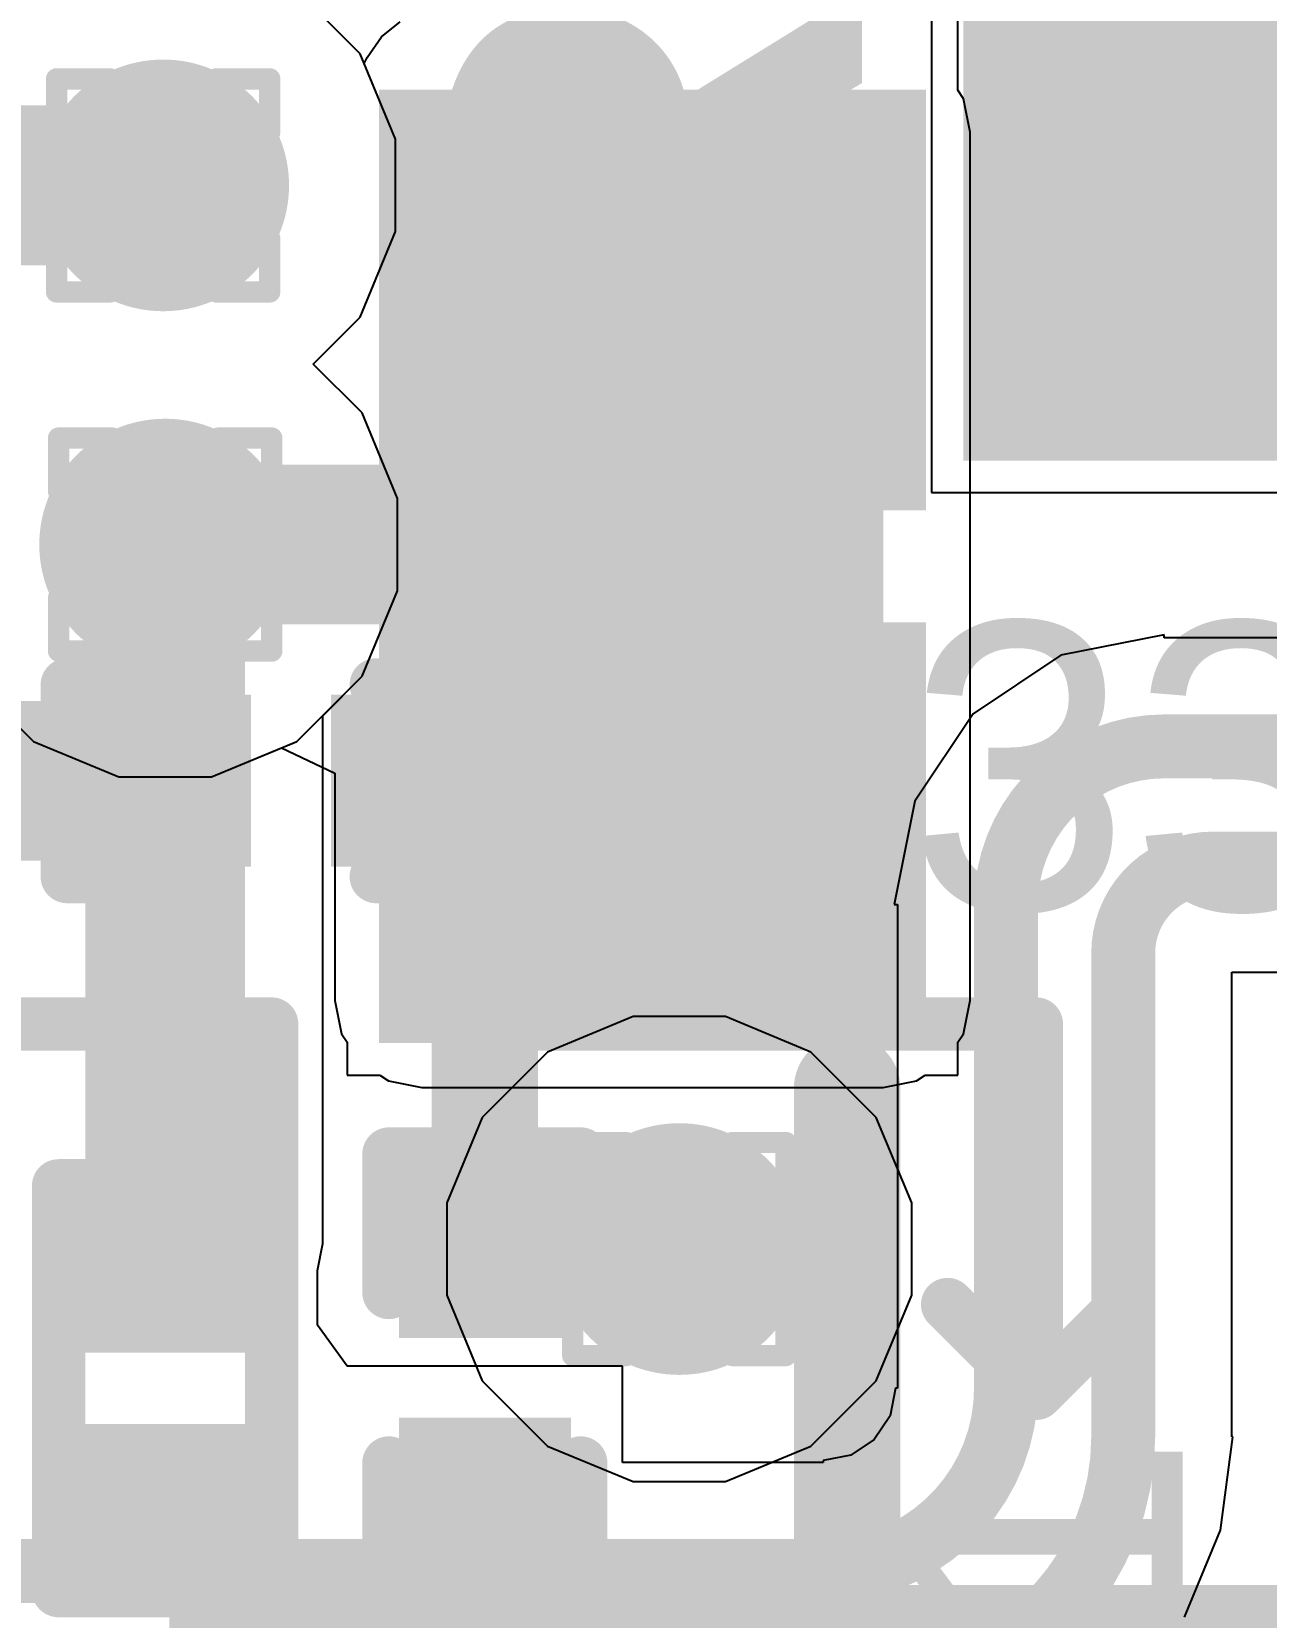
# Model space of a CAD drawing. Header units: inches. Extents: x -6 to 328, y -6 to 90.
# Drawn here: x 27.839 to 30.782, y 4.138 to 7.918 of the extents above; entities that cross this region are included whole.
import ezdxf

# ---------------------------------------------------------------- set-up
doc = ezdxf.new("R2010")
doc.units = ezdxf.units.IN
for name, color, linetype in [('Bottom Layer', 5, 'Continuous'), ('Bottom Overlay', 54, 'Continuous'), ('Bottom Paste', 16, 'Continuous'), ('Bottom Solder', 6, 'Continuous'), ('Designators', 56, 'Continuous'), ('Drill Drawing', 1, 'Continuous'), ('GND', 76, 'Continuous'), ('PWR', 16, 'Continuous'), ('Top Layer', 1, 'Continuous'), ('Top Overlay', 2, 'Continuous'), ('Top Paste', 8, 'Continuous'), ('Top Solder', 216, 'Continuous'), ('Via Holes', 16, 'Continuous')]:
    doc.layers.add(name, color=color, linetype=linetype)
doc.styles.add('Arial', font='', dxfattribs={"height": 0.2})
doc.styles.add('Arial_Bold', font='', dxfattribs={"height": 0.2})
doc.styles.get('Arial').set_extended_font_data('Arial')
doc.styles.get('Arial_Bold').set_extended_font_data('Arial', bold=True)

# ---------------------------------------------------------------- blocks, each defined once
blk = doc.blocks.new('CAP_0201_2')
at = {"layer": 'Top Layer'}
for points in [[(-0.45, 0.15), (-0.15, 0.15), (-0.15, -0.15), (-0.45, -0.15)], [(0.15, 0.15), (0.45, 0.15), (0.45, -0.15), (0.15, -0.15)]]:
    blk.add_hatch(color=1, dxfattribs=at).paths.add_polyline_path(points)
at = {"layer": 'Top Paste'}
for points in [[(-0.45, 0.15), (-0.15, 0.15), (-0.15, -0.15), (-0.45, -0.15)], [(0.15, 0.15), (0.45, 0.15), (0.45, -0.15), (0.15, -0.15)]]:
    blk.add_hatch(color=8, dxfattribs=at).paths.add_polyline_path(points)
at = {"layer": 'Top Solder'}
for points in [[(-0.505, 0.205), (-0.095, 0.205), (-0.095, -0.205), (-0.505, -0.205)], [(0.095, 0.205), (0.505, 0.205), (0.505, -0.205), (0.095, -0.205)]]:
    blk.add_hatch(color=216, dxfattribs=at).paths.add_polyline_path(points)
at = {"layer": 'Top Overlay'}
for points in [[(-0.5334, 0.2286, 0.127, 0.127, 0), (-0.2032, 0.2286, 0.127, 0.127, 0)], [(-0.5334, -0.2286, 0.127, 0.127, 0), (-0.5334, 0.2286, 0.127, 0.127, 0)], [(0.2032, 0.2286, 0.127, 0.127, 0), (0.5334, 0.2286, 0.127, 0.127, 0)], [(0.5334, -0.2286, 0.127, 0.127, 0), (0.5334, 0.2286, 0.127, 0.127, 0)], [(-0.5334, -0.2286, 0.127, 0.127, 0), (-0.2032, -0.2286, 0.127, 0.127, 0)], [(0.2032, -0.2286, 0.127, 0.127, 0), (0.5334, -0.2286, 0.127, 0.127, 0)]]:
    blk.add_lwpolyline(points, format="xyseb", dxfattribs=at)
for points in [[(-0.5651, 0.2286, 0.0635, 0.0635, 1), (-0.5016, 0.2286, 0.0635, 0.0635, 1)], [(-0.5651, 0.2286, 0.0635, 0.0635, 1), (-0.5016, 0.2286, 0.0635, 0.0635, 1)], [(-0.2349, 0.2286, 0.0635, 0.0635, 1), (-0.1714, 0.2286, 0.0635, 0.0635, 1)], [(0.1714, 0.2286, 0.0635, 0.0635, 1), (0.2349, 0.2286, 0.0635, 0.0635, 1)], [(0.5016, 0.2286, 0.0635, 0.0635, 1), (0.5651, 0.2286, 0.0635, 0.0635, 1)], [(0.5016, 0.2286, 0.0635, 0.0635, 1), (0.5651, 0.2286, 0.0635, 0.0635, 1)], [(-0.5651, -0.2286, 0.0635, 0.0635, 1), (-0.5016, -0.2286, 0.0635, 0.0635, 1)], [(-0.5651, -0.2286, 0.0635, 0.0635, 1), (-0.5016, -0.2286, 0.0635, 0.0635, 1)], [(-0.2349, -0.2286, 0.0635, 0.0635, 1), (-0.1714, -0.2286, 0.0635, 0.0635, 1)], [(0.1714, -0.2286, 0.0635, 0.0635, 1), (0.2349, -0.2286, 0.0635, 0.0635, 1)], [(0.5016, -0.2286, 0.0635, 0.0635, 1), (0.5651, -0.2286, 0.0635, 0.0635, 1)], [(0.5016, -0.2286, 0.0635, 0.0635, 1), (0.5651, -0.2286, 0.0635, 0.0635, 1)]]:
    blk.add_lwpolyline(points, format="xyseb", close=True, dxfattribs=at)
blk = doc.blocks.new('R___0201_19')
at = {"layer": 'Top Layer'}
for points in [[(-0.41, 0.185), (-0.14, 0.185), (-0.14, -0.185), (-0.41, -0.185)], [(0.14, 0.185), (0.41, 0.185), (0.41, -0.185), (0.14, -0.185)]]:
    blk.add_hatch(color=1, dxfattribs=at).paths.add_polyline_path(points)
at = {"layer": 'Top Paste'}
for points in [[(-0.41, 0.185), (-0.14, 0.185), (-0.14, -0.185), (-0.41, -0.185)], [(0.14, 0.185), (0.41, 0.185), (0.41, -0.185), (0.14, -0.185)]]:
    blk.add_hatch(color=8, dxfattribs=at).paths.add_polyline_path(points)
at = {"layer": 'Top Solder'}
for points in [[(-0.465, 0.24), (-0.085, 0.24), (-0.085, -0.24), (-0.465, -0.24)], [(0.085, 0.24), (0.465, 0.24), (0.465, -0.24), (0.085, -0.24)]]:
    blk.add_hatch(color=216, dxfattribs=at).paths.add_polyline_path(points)
at = {"layer": 'Top Overlay'}
for points in [[(-0.4826, -0.254, 0.127, 0.127, 0), (-0.4826, 0.254, 0.127, 0.127, 0)], [(0.4826, 0.254, 0.127, 0.127, 0), (-0.4826, 0.254, 0.127, 0.127, 0)], [(0.4826, -0.254, 0.127, 0.127, 0), (0.4826, 0.254, 0.127, 0.127, 0)], [(0.4826, -0.254, 0.127, 0.127, 0), (-0.4826, -0.254, 0.127, 0.127, 0)]]:
    blk.add_lwpolyline(points, format="xyseb", dxfattribs=at)
for points in [[(-0.5143, 0.254, 0.0635, 0.0635, 1), (-0.4508, 0.254, 0.0635, 0.0635, 1)], [(-0.5143, 0.254, 0.0635, 0.0635, 1), (-0.4508, 0.254, 0.0635, 0.0635, 1)], [(0.4508, 0.254, 0.0635, 0.0635, 1), (0.5143, 0.254, 0.0635, 0.0635, 1)], [(0.4508, 0.254, 0.0635, 0.0635, 1), (0.5143, 0.254, 0.0635, 0.0635, 1)], [(-0.5143, -0.254, 0.0635, 0.0635, 1), (-0.4508, -0.254, 0.0635, 0.0635, 1)], [(-0.5143, -0.254, 0.0635, 0.0635, 1), (-0.4508, -0.254, 0.0635, 0.0635, 1)], [(0.4508, -0.254, 0.0635, 0.0635, 1), (0.5143, -0.254, 0.0635, 0.0635, 1)], [(0.4508, -0.254, 0.0635, 0.0635, 1), (0.5143, -0.254, 0.0635, 0.0635, 1)]]:
    blk.add_lwpolyline(points, format="xyseb", close=True, dxfattribs=at)
blk = doc.blocks.new('M55_7013242R_B_49')
at = {"layer": 'Bottom Layer'}
for points in [[(7.855, -2.2), (8.655, -2.2), (8.655, -3.3), (7.855, -3.3)], [(9.125, -2.2), (9.925, -2.2), (9.925, -3.3), (9.125, -3.3)]]:
    blk.add_hatch(color=5, dxfattribs=at).paths.add_polyline_path(points)
at = {"layer": 'Bottom Paste'}
for points in [[(7.855, -2.2), (8.655, -2.2), (8.655, -3.3), (7.855, -3.3)], [(9.125, -2.2), (9.925, -2.2), (9.925, -3.3), (9.125, -3.3)]]:
    blk.add_hatch(color=16, dxfattribs=at).paths.add_polyline_path(points)
at = {"layer": 'Bottom Solder'}
for points in [[(12.7216, -3.9016), (11.3184, -3.9016), (11.3184, -0.9984), (12.7216, -0.9984)], [(7.7534, -2.0984), (8.7566, -2.0984), (8.7566, -3.4016), (7.7534, -3.4016)], [(9.0234, -2.0984), (10.0266, -2.0984), (10.0266, -3.4016), (9.0234, -3.4016)]]:
    blk.add_hatch(color=6, dxfattribs=at).paths.add_polyline_path(points)
at = {"layer": 'Bottom Overlay'}
blk.add_lwpolyline([(11.2014, -2.286, 0.254, 0.254, 0), (10.1346, -2.286, 0.254, 0.254, 0)], format="xyseb", dxfattribs=at)
for points in [[(10.0711, -2.286, 0.127, 0.127, 1), (10.1981, -2.286, 0.127, 0.127, 1)], [(11.1379, -2.286, 0.127, 0.127, 1), (11.2649, -2.286, 0.127, 0.127, 1)]]:
    blk.add_lwpolyline(points, format="xyseb", close=True, dxfattribs=at)
blk = doc.blocks.new('HDR1X3_SMD_50')
at = {"layer": 'Top Layer'}
blk.add_hatch(color=1, dxfattribs=at).paths.add_polyline_path([(-0.635, -0.7), (0.635, -0.7), (0.635, -2.9), (-0.635, -2.9)])
at = {"layer": 'Top Paste'}
blk.add_hatch(color=8, dxfattribs=at).paths.add_polyline_path([(-0.635, -0.7), (0.635, -0.7), (0.635, -2.9), (-0.635, -2.9)])
at = {"layer": 'Top Solder'}
blk.add_hatch(color=216, dxfattribs=at).paths.add_polyline_path([(-0.7366, -0.5984), (0.7366, -0.5984), (0.7366, -3.0016), (-0.7366, -3.0016)])
blk = doc.blocks.new('CAP_0201_68')
at = {"layer": 'Top Layer'}
for points in [[(-0.45, 0.15), (-0.15, 0.15), (-0.15, -0.15), (-0.45, -0.15)], [(0.15, 0.15), (0.45, 0.15), (0.45, -0.15), (0.15, -0.15)]]:
    blk.add_hatch(color=1, dxfattribs=at).paths.add_polyline_path(points)
at = {"layer": 'Top Paste'}
for points in [[(-0.45, 0.15), (-0.15, 0.15), (-0.15, -0.15), (-0.45, -0.15)], [(0.15, 0.15), (0.45, 0.15), (0.45, -0.15), (0.15, -0.15)]]:
    blk.add_hatch(color=8, dxfattribs=at).paths.add_polyline_path(points)
at = {"layer": 'Top Solder'}
for points in [[(-0.505, 0.205), (-0.095, 0.205), (-0.095, -0.205), (-0.505, -0.205)], [(0.095, 0.205), (0.505, 0.205), (0.505, -0.205), (0.095, -0.205)]]:
    blk.add_hatch(color=216, dxfattribs=at).paths.add_polyline_path(points)
at = {"layer": 'Top Overlay'}
for points in [[(-0.5334, 0.2286, 0.127, 0.127, 0), (-0.2032, 0.2286, 0.127, 0.127, 0)], [(-0.5334, 0.2286, 0.127, 0.127, 0), (-0.5334, -0.2286, 0.127, 0.127, 0)], [(0.2032, 0.2286, 0.127, 0.127, 0), (0.5334, 0.2286, 0.127, 0.127, 0)], [(0.5334, 0.2286, 0.127, 0.127, 0), (0.5334, -0.2286, 0.127, 0.127, 0)], [(-0.5334, -0.2286, 0.127, 0.127, 0), (-0.2032, -0.2286, 0.127, 0.127, 0)], [(0.2032, -0.2286, 0.127, 0.127, 0), (0.5334, -0.2286, 0.127, 0.127, 0)]]:
    blk.add_lwpolyline(points, format="xyseb", dxfattribs=at)
for points in [[(-0.5651, 0.2286, 0.0635, 0.0635, 1), (-0.5016, 0.2286, 0.0635, 0.0635, 1)], [(-0.5651, 0.2286, 0.0635, 0.0635, 1), (-0.5016, 0.2286, 0.0635, 0.0635, 1)], [(-0.2349, 0.2286, 0.0635, 0.0635, 1), (-0.1714, 0.2286, 0.0635, 0.0635, 1)], [(0.1714, 0.2286, 0.0635, 0.0635, 1), (0.2349, 0.2286, 0.0635, 0.0635, 1)], [(0.5016, 0.2286, 0.0635, 0.0635, 1), (0.5651, 0.2286, 0.0635, 0.0635, 1)], [(0.5016, 0.2286, 0.0635, 0.0635, 1), (0.5651, 0.2286, 0.0635, 0.0635, 1)], [(-0.5651, -0.2286, 0.0635, 0.0635, 1), (-0.5016, -0.2286, 0.0635, 0.0635, 1)], [(-0.5651, -0.2286, 0.0635, 0.0635, 1), (-0.5016, -0.2286, 0.0635, 0.0635, 1)], [(-0.2349, -0.2286, 0.0635, 0.0635, 1), (-0.1714, -0.2286, 0.0635, 0.0635, 1)], [(0.1714, -0.2286, 0.0635, 0.0635, 1), (0.2349, -0.2286, 0.0635, 0.0635, 1)], [(0.5016, -0.2286, 0.0635, 0.0635, 1), (0.5651, -0.2286, 0.0635, 0.0635, 1)], [(0.5016, -0.2286, 0.0635, 0.0635, 1), (0.5651, -0.2286, 0.0635, 0.0635, 1)]]:
    blk.add_lwpolyline(points, format="xyseb", close=True, dxfattribs=at)

msp = doc.modelspace()

# ---------------------------------------------------------------- hatches: boundary and pattern name
at = {"layer": 'Bottom Layer'}
h = msp.add_hatch(color=5, dxfattribs=at)
edge = h.paths.add_edge_path()
edge.add_arc((28.1527, 7.5515), 0.3, 0, 360)
msp.add_hatch(color=5, dxfattribs=at).paths.add_polyline_path([(28.769, 5.6085), (29.869, 5.6085), (29.869, 7.6785), (28.769, 7.6785)])
h = msp.add_hatch(color=5, dxfattribs=at)
edge = h.paths.add_edge_path()
edge.add_arc((28.1574, 6.6952), 0.3, 0, 360)
h = msp.add_hatch(color=5, dxfattribs=at)
edge = h.paths.add_edge_path()
edge.add_arc((29.3828, 5.0158), 0.3, 0, 360)
at = {"layer": 'GND'}
h = msp.add_hatch(color=76, dxfattribs=at)
edge = h.paths.add_edge_path()
edge.add_arc((28.1527, 7.5515), 0.3, 0, 360)
h = msp.add_hatch(color=76, dxfattribs=at)
edge = h.paths.add_edge_path()
edge.add_arc((28.1574, 6.6952), 0.3, 0, 360)
h = msp.add_hatch(color=76, dxfattribs=at)
edge = h.paths.add_edge_path()
edge.add_arc((29.3828, 5.0158), 0.3, 0, 360)
at = {"layer": 'PWR'}
h = msp.add_hatch(color=16, dxfattribs=at)
edge = h.paths.add_edge_path()
edge.add_arc((28.1527, 7.5515), 0.3, 0, 360)
h = msp.add_hatch(color=16, dxfattribs=at)
edge = h.paths.add_edge_path()
edge.add_arc((28.1574, 6.6952), 0.3, 0, 360)
h = msp.add_hatch(color=16, dxfattribs=at)
edge = h.paths.add_edge_path()
edge.add_arc((29.3828, 5.0158), 0.3, 0, 360)
at = {"layer": 'Top Layer'}
h = msp.add_hatch(color=1, dxfattribs=at)
edge = h.paths.add_edge_path()
edge.add_arc((28.1527, 7.5515), 0.3, 0, 360)
h = msp.add_hatch(color=1, dxfattribs=at)
edge = h.paths.add_edge_path()
edge.add_arc((28.1574, 6.6952), 0.3, 0, 360)
h = msp.add_hatch(color=1, dxfattribs=at)
edge = h.paths.add_edge_path()
edge.add_arc((29.3828, 5.0158), 0.3, 0, 360)
at = {"layer": 'Via Holes'}
h = msp.add_hatch(color=7, dxfattribs=at)
edge = h.paths.add_edge_path()
edge.add_arc((28.1527, 7.5515), 0.15, 0, 360)
h = msp.add_hatch(color=7, dxfattribs=at)
edge = h.paths.add_edge_path()
edge.add_arc((28.1574, 6.6952), 0.15, 0, 360)
h = msp.add_hatch(color=7, dxfattribs=at)
edge = h.paths.add_edge_path()
edge.add_arc((29.3828, 5.0158), 0.15, 0, 360)

# ---------------------------------------------------------------- linework, layer by layer
at = {"layer": 'Bottom Layer'}
for p, q in [((30.0468, 7.8563), (30.0468, 7.9707)), ((30.0468, 7.8437), (30.0468, 7.8563)), ((30.0468, 7.7782), (30.0468, 7.8437)), ((30.0604, 7.7578), (30.0468, 7.7782)), ((30.0762, 7.6785), (30.0604, 7.7578)), ((30.0762, 5.6085), (30.0762, 7.6785)), ((27.6877, 6.3814), (27.8436, 6.2256)), ((27.8436, 6.2256), (28.0472, 6.1412)), ((28.2676, 6.1412), (28.4348, 6.2105)), ((28.4348, 6.2105), (28.5618, 6.1502)), ((28.0472, 6.1412), (28.2676, 6.1412)), ((28.5618, 6.1502), (28.5618, 5.6085)), ((28.5618, 5.6085), (28.5776, 5.5292)), ((30.0604, 5.5292), (30.0762, 5.6085)), ((28.5776, 5.5292), (28.5912, 5.5088)), ((30.0468, 5.5088), (30.0604, 5.5292)), ((28.5912, 5.5088), (28.5912, 5.4307)), ((30.0468, 5.4307), (30.0468, 5.5088)), ((28.5912, 5.4307), (28.6693, 5.4307)), ((28.6693, 5.4307), (28.6897, 5.4171)), ((28.6897, 5.4171), (28.769, 5.4013)), ((29.869, 5.4013), (29.9483, 5.4171)), ((29.9483, 5.4171), (29.9686, 5.4307)), ((29.9686, 5.4307), (30.0468, 5.4307)), ((28.769, 5.4013), (29.869, 5.4013))]:
    msp.add_line(p, q, dxfattribs=at)
for points in [[(29.3199, 7.2116, 0.381, 0.381, 0), (29.3199, 7.2794, 0.381, 0.381, 0)], [(29.319, 7.2785, 0.254, 0.254, 0), (29.3199, 7.2794, 0.254, 0.254, 0)], [(28.1574, 6.6952, 0.381, 0.381, 0), (29.2672, 6.6952, 0.381, 0.381, 0)], [(29.2672, 6.6952, 0.381, 0.381, 0), (29.319, 6.6435, 0.381, 0.381, 0)]]:
    msp.add_lwpolyline(points, format="xyseb", dxfattribs=at)
for points in [[(29.2247, 7.2794, 0.1905, 0.1905, 1), (29.4152, 7.2794, 0.1905, 0.1905, 1)], [(29.2247, 7.2116, 0.1905, 0.1905, 1), (29.4152, 7.2116, 0.1905, 0.1905, 1)], [(29.2555, 7.2785, 0.127, 0.127, 1), (29.3825, 7.2785, 0.127, 0.127, 1)], [(29.2564, 7.2794, 0.127, 0.127, 1), (29.3834, 7.2794, 0.127, 0.127, 1)], [(28.0621, 6.6952, 0.1905, 0.1905, 1), (28.2526, 6.6952, 0.1905, 0.1905, 1)], [(29.172, 6.6952, 0.1905, 0.1905, 1), (29.3625, 6.6952, 0.1905, 0.1905, 1)], [(29.172, 6.6952, 0.1905, 0.1905, 1), (29.3625, 6.6952, 0.1905, 0.1905, 1)], [(29.2237, 6.6435, 0.1905, 0.1905, 1), (29.4142, 6.6435, 0.1905, 0.1905, 1)]]:
    msp.add_lwpolyline(points, format="xyseb", close=True, dxfattribs=at)
at = {"layer": 'Drill Drawing'}
for points in [[(27.8987, 7.6785, 0.0508, 0.0508, 0), (27.8987, 7.8055, 0.0508, 0.0508, 0)], [(27.8987, 7.8055, 0.0508, 0.0508, 0), (28.0257, 7.8055, 0.0508, 0.0508, 0)], [(28.0257, 7.8055, 0.0508, 0.0508, 0), (28.1527, 7.6785, 0.0508, 0.0508, 0)], [(28.1527, 7.6785, 0.0508, 0.0508, 0), (28.2797, 7.8055, 0.0508, 0.0508, 0)], [(28.2797, 7.8055, 0.0508, 0.0508, 0), (28.4067, 7.8055, 0.0508, 0.0508, 0)], [(28.4067, 7.6785, 0.0508, 0.0508, 0), (28.4067, 7.8055, 0.0508, 0.0508, 0)], [(27.8987, 7.6785, 0.0508, 0.0508, 0), (28.0257, 7.5515, 0.0508, 0.0508, 0)], [(28.2797, 7.5515, 0.0508, 0.0508, 0), (28.4067, 7.6785, 0.0508, 0.0508, 0)], [(27.8987, 7.4245, 0.0508, 0.0508, 0), (28.0257, 7.5515, 0.0508, 0.0508, 0)], [(28.2797, 7.5515, 0.0508, 0.0508, 0), (28.4067, 7.4245, 0.0508, 0.0508, 0)], [(27.8987, 7.2975, 0.0508, 0.0508, 0), (27.8987, 7.4245, 0.0508, 0.0508, 0)], [(28.0257, 7.2975, 0.0508, 0.0508, 0), (28.1527, 7.4245, 0.0508, 0.0508, 0)], [(28.1527, 7.4245, 0.0508, 0.0508, 0), (28.2797, 7.2975, 0.0508, 0.0508, 0)], [(28.4067, 7.2975, 0.0508, 0.0508, 0), (28.4067, 7.4245, 0.0508, 0.0508, 0)], [(27.8987, 7.2975, 0.0508, 0.0508, 0), (28.0257, 7.2975, 0.0508, 0.0508, 0)], [(28.2797, 7.2975, 0.0508, 0.0508, 0), (28.4067, 7.2975, 0.0508, 0.0508, 0)], [(27.9034, 6.8222, 0.0508, 0.0508, 0), (27.9034, 6.9492, 0.0508, 0.0508, 0)], [(27.9034, 6.9492, 0.0508, 0.0508, 0), (28.0304, 6.9492, 0.0508, 0.0508, 0)], [(28.0304, 6.9492, 0.0508, 0.0508, 0), (28.1574, 6.8222, 0.0508, 0.0508, 0)], [(28.1574, 6.8222, 0.0508, 0.0508, 0), (28.2844, 6.9492, 0.0508, 0.0508, 0)], [(28.2844, 6.9492, 0.0508, 0.0508, 0), (28.4114, 6.9492, 0.0508, 0.0508, 0)], [(28.4114, 6.8222, 0.0508, 0.0508, 0), (28.4114, 6.9492, 0.0508, 0.0508, 0)], [(27.9034, 6.8222, 0.0508, 0.0508, 0), (28.0304, 6.6952, 0.0508, 0.0508, 0)], [(28.2844, 6.6952, 0.0508, 0.0508, 0), (28.4114, 6.8222, 0.0508, 0.0508, 0)], [(27.9034, 6.5682, 0.0508, 0.0508, 0), (28.0304, 6.6952, 0.0508, 0.0508, 0)], [(28.2844, 6.6952, 0.0508, 0.0508, 0), (28.4114, 6.5682, 0.0508, 0.0508, 0)], [(27.9034, 6.4412, 0.0508, 0.0508, 0), (27.9034, 6.5682, 0.0508, 0.0508, 0)], [(28.0304, 6.4412, 0.0508, 0.0508, 0), (28.1574, 6.5682, 0.0508, 0.0508, 0)], [(28.1574, 6.5682, 0.0508, 0.0508, 0), (28.2844, 6.4412, 0.0508, 0.0508, 0)], [(28.4114, 6.4412, 0.0508, 0.0508, 0), (28.4114, 6.5682, 0.0508, 0.0508, 0)], [(27.9034, 6.4412, 0.0508, 0.0508, 0), (28.0304, 6.4412, 0.0508, 0.0508, 0)], [(28.2844, 6.4412, 0.0508, 0.0508, 0), (28.4114, 6.4412, 0.0508, 0.0508, 0)], [(29.1288, 5.1428, 0.0508, 0.0508, 0), (29.1288, 5.2698, 0.0508, 0.0508, 0)], [(29.1288, 5.2698, 0.0508, 0.0508, 0), (29.2558, 5.2698, 0.0508, 0.0508, 0)], [(29.2558, 5.2698, 0.0508, 0.0508, 0), (29.3828, 5.1428, 0.0508, 0.0508, 0)], [(29.3828, 5.1428, 0.0508, 0.0508, 0), (29.5098, 5.2698, 0.0508, 0.0508, 0)], [(29.5098, 5.2698, 0.0508, 0.0508, 0), (29.6368, 5.2698, 0.0508, 0.0508, 0)], [(29.6368, 5.1428, 0.0508, 0.0508, 0), (29.6368, 5.2698, 0.0508, 0.0508, 0)], [(29.1288, 5.1428, 0.0508, 0.0508, 0), (29.2558, 5.0158, 0.0508, 0.0508, 0)], [(29.5098, 5.0158, 0.0508, 0.0508, 0), (29.6368, 5.1428, 0.0508, 0.0508, 0)], [(29.1288, 4.8888, 0.0508, 0.0508, 0), (29.2558, 5.0158, 0.0508, 0.0508, 0)], [(29.5098, 5.0158, 0.0508, 0.0508, 0), (29.6368, 4.8888, 0.0508, 0.0508, 0)], [(29.1288, 4.7618, 0.0508, 0.0508, 0), (29.1288, 4.8888, 0.0508, 0.0508, 0)], [(29.2558, 4.7618, 0.0508, 0.0508, 0), (29.3828, 4.8888, 0.0508, 0.0508, 0)], [(29.3828, 4.8888, 0.0508, 0.0508, 0), (29.5098, 4.7618, 0.0508, 0.0508, 0)], [(29.6368, 4.7618, 0.0508, 0.0508, 0), (29.6368, 4.8888, 0.0508, 0.0508, 0)], [(29.1288, 4.7618, 0.0508, 0.0508, 0), (29.2558, 4.7618, 0.0508, 0.0508, 0)], [(29.5098, 4.7618, 0.0508, 0.0508, 0), (29.6368, 4.7618, 0.0508, 0.0508, 0)]]:
    msp.add_lwpolyline(points, format="xyseb", dxfattribs=at)
for points in [[(27.886, 7.8055, 0.0254, 0.0254, 1), (27.9114, 7.8055, 0.0254, 0.0254, 1)], [(27.886, 7.8055, 0.0254, 0.0254, 1), (27.9114, 7.8055, 0.0254, 0.0254, 1)], [(28.013, 7.8055, 0.0254, 0.0254, 1), (28.0384, 7.8055, 0.0254, 0.0254, 1)], [(28.013, 7.8055, 0.0254, 0.0254, 1), (28.0384, 7.8055, 0.0254, 0.0254, 1)], [(28.267, 7.8055, 0.0254, 0.0254, 1), (28.2924, 7.8055, 0.0254, 0.0254, 1)], [(28.267, 7.8055, 0.0254, 0.0254, 1), (28.2924, 7.8055, 0.0254, 0.0254, 1)], [(28.394, 7.8055, 0.0254, 0.0254, 1), (28.4194, 7.8055, 0.0254, 0.0254, 1)], [(28.394, 7.8055, 0.0254, 0.0254, 1), (28.4194, 7.8055, 0.0254, 0.0254, 1)], [(27.886, 7.6785, 0.0254, 0.0254, 1), (27.9114, 7.6785, 0.0254, 0.0254, 1)], [(27.886, 7.6785, 0.0254, 0.0254, 1), (27.9114, 7.6785, 0.0254, 0.0254, 1)], [(28.14, 7.6785, 0.0254, 0.0254, 1), (28.1654, 7.6785, 0.0254, 0.0254, 1)], [(28.14, 7.6785, 0.0254, 0.0254, 1), (28.1654, 7.6785, 0.0254, 0.0254, 1)], [(28.394, 7.6785, 0.0254, 0.0254, 1), (28.4194, 7.6785, 0.0254, 0.0254, 1)], [(28.394, 7.6785, 0.0254, 0.0254, 1), (28.4194, 7.6785, 0.0254, 0.0254, 1)], [(28.013, 7.5515, 0.0254, 0.0254, 1), (28.0384, 7.5515, 0.0254, 0.0254, 1)], [(28.013, 7.5515, 0.0254, 0.0254, 1), (28.0384, 7.5515, 0.0254, 0.0254, 1)], [(28.267, 7.5515, 0.0254, 0.0254, 1), (28.2924, 7.5515, 0.0254, 0.0254, 1)], [(28.267, 7.5515, 0.0254, 0.0254, 1), (28.2924, 7.5515, 0.0254, 0.0254, 1)], [(27.886, 7.4245, 0.0254, 0.0254, 1), (27.9114, 7.4245, 0.0254, 0.0254, 1)], [(27.886, 7.4245, 0.0254, 0.0254, 1), (27.9114, 7.4245, 0.0254, 0.0254, 1)], [(28.14, 7.4245, 0.0254, 0.0254, 1), (28.1654, 7.4245, 0.0254, 0.0254, 1)], [(28.14, 7.4245, 0.0254, 0.0254, 1), (28.1654, 7.4245, 0.0254, 0.0254, 1)], [(28.394, 7.4245, 0.0254, 0.0254, 1), (28.4194, 7.4245, 0.0254, 0.0254, 1)], [(28.394, 7.4245, 0.0254, 0.0254, 1), (28.4194, 7.4245, 0.0254, 0.0254, 1)], [(27.886, 7.2975, 0.0254, 0.0254, 1), (27.9114, 7.2975, 0.0254, 0.0254, 1)], [(27.886, 7.2975, 0.0254, 0.0254, 1), (27.9114, 7.2975, 0.0254, 0.0254, 1)], [(28.013, 7.2975, 0.0254, 0.0254, 1), (28.0384, 7.2975, 0.0254, 0.0254, 1)], [(28.013, 7.2975, 0.0254, 0.0254, 1), (28.0384, 7.2975, 0.0254, 0.0254, 1)], [(28.267, 7.2975, 0.0254, 0.0254, 1), (28.2924, 7.2975, 0.0254, 0.0254, 1)], [(28.267, 7.2975, 0.0254, 0.0254, 1), (28.2924, 7.2975, 0.0254, 0.0254, 1)], [(28.394, 7.2975, 0.0254, 0.0254, 1), (28.4194, 7.2975, 0.0254, 0.0254, 1)], [(28.394, 7.2975, 0.0254, 0.0254, 1), (28.4194, 7.2975, 0.0254, 0.0254, 1)], [(27.8907, 6.9492, 0.0254, 0.0254, 1), (27.9161, 6.9492, 0.0254, 0.0254, 1)], [(27.8907, 6.9492, 0.0254, 0.0254, 1), (27.9161, 6.9492, 0.0254, 0.0254, 1)], [(28.0177, 6.9492, 0.0254, 0.0254, 1), (28.0431, 6.9492, 0.0254, 0.0254, 1)], [(28.0177, 6.9492, 0.0254, 0.0254, 1), (28.0431, 6.9492, 0.0254, 0.0254, 1)], [(28.2717, 6.9492, 0.0254, 0.0254, 1), (28.2971, 6.9492, 0.0254, 0.0254, 1)], [(28.2717, 6.9492, 0.0254, 0.0254, 1), (28.2971, 6.9492, 0.0254, 0.0254, 1)], [(28.3987, 6.9492, 0.0254, 0.0254, 1), (28.4241, 6.9492, 0.0254, 0.0254, 1)], [(28.3987, 6.9492, 0.0254, 0.0254, 1), (28.4241, 6.9492, 0.0254, 0.0254, 1)], [(27.8907, 6.8222, 0.0254, 0.0254, 1), (27.9161, 6.8222, 0.0254, 0.0254, 1)], [(27.8907, 6.8222, 0.0254, 0.0254, 1), (27.9161, 6.8222, 0.0254, 0.0254, 1)], [(28.1447, 6.8222, 0.0254, 0.0254, 1), (28.1701, 6.8222, 0.0254, 0.0254, 1)], [(28.1447, 6.8222, 0.0254, 0.0254, 1), (28.1701, 6.8222, 0.0254, 0.0254, 1)], [(28.3987, 6.8222, 0.0254, 0.0254, 1), (28.4241, 6.8222, 0.0254, 0.0254, 1)], [(28.3987, 6.8222, 0.0254, 0.0254, 1), (28.4241, 6.8222, 0.0254, 0.0254, 1)], [(28.0177, 6.6952, 0.0254, 0.0254, 1), (28.0431, 6.6952, 0.0254, 0.0254, 1)], [(28.0177, 6.6952, 0.0254, 0.0254, 1), (28.0431, 6.6952, 0.0254, 0.0254, 1)], [(28.2717, 6.6952, 0.0254, 0.0254, 1), (28.2971, 6.6952, 0.0254, 0.0254, 1)], [(28.2717, 6.6952, 0.0254, 0.0254, 1), (28.2971, 6.6952, 0.0254, 0.0254, 1)], [(27.8907, 6.5682, 0.0254, 0.0254, 1), (27.9161, 6.5682, 0.0254, 0.0254, 1)], [(27.8907, 6.5682, 0.0254, 0.0254, 1), (27.9161, 6.5682, 0.0254, 0.0254, 1)], [(28.1447, 6.5682, 0.0254, 0.0254, 1), (28.1701, 6.5682, 0.0254, 0.0254, 1)], [(28.1447, 6.5682, 0.0254, 0.0254, 1), (28.1701, 6.5682, 0.0254, 0.0254, 1)], [(28.3987, 6.5682, 0.0254, 0.0254, 1), (28.4241, 6.5682, 0.0254, 0.0254, 1)], [(28.3987, 6.5682, 0.0254, 0.0254, 1), (28.4241, 6.5682, 0.0254, 0.0254, 1)], [(27.8907, 6.4412, 0.0254, 0.0254, 1), (27.9161, 6.4412, 0.0254, 0.0254, 1)], [(27.8907, 6.4412, 0.0254, 0.0254, 1), (27.9161, 6.4412, 0.0254, 0.0254, 1)], [(28.0177, 6.4412, 0.0254, 0.0254, 1), (28.0431, 6.4412, 0.0254, 0.0254, 1)], [(28.0177, 6.4412, 0.0254, 0.0254, 1), (28.0431, 6.4412, 0.0254, 0.0254, 1)], [(28.2717, 6.4412, 0.0254, 0.0254, 1), (28.2971, 6.4412, 0.0254, 0.0254, 1)], [(28.2717, 6.4412, 0.0254, 0.0254, 1), (28.2971, 6.4412, 0.0254, 0.0254, 1)], [(28.3987, 6.4412, 0.0254, 0.0254, 1), (28.4241, 6.4412, 0.0254, 0.0254, 1)], [(28.3987, 6.4412, 0.0254, 0.0254, 1), (28.4241, 6.4412, 0.0254, 0.0254, 1)], [(29.1161, 5.2698, 0.0254, 0.0254, 1), (29.1415, 5.2698, 0.0254, 0.0254, 1)], [(29.1161, 5.2698, 0.0254, 0.0254, 1), (29.1415, 5.2698, 0.0254, 0.0254, 1)], [(29.2431, 5.2698, 0.0254, 0.0254, 1), (29.2685, 5.2698, 0.0254, 0.0254, 1)], [(29.2431, 5.2698, 0.0254, 0.0254, 1), (29.2685, 5.2698, 0.0254, 0.0254, 1)], [(29.4971, 5.2698, 0.0254, 0.0254, 1), (29.5225, 5.2698, 0.0254, 0.0254, 1)], [(29.4971, 5.2698, 0.0254, 0.0254, 1), (29.5225, 5.2698, 0.0254, 0.0254, 1)], [(29.6241, 5.2698, 0.0254, 0.0254, 1), (29.6495, 5.2698, 0.0254, 0.0254, 1)], [(29.6241, 5.2698, 0.0254, 0.0254, 1), (29.6495, 5.2698, 0.0254, 0.0254, 1)], [(29.1161, 5.1428, 0.0254, 0.0254, 1), (29.1415, 5.1428, 0.0254, 0.0254, 1)], [(29.1161, 5.1428, 0.0254, 0.0254, 1), (29.1415, 5.1428, 0.0254, 0.0254, 1)], [(29.3701, 5.1428, 0.0254, 0.0254, 1), (29.3955, 5.1428, 0.0254, 0.0254, 1)], [(29.3701, 5.1428, 0.0254, 0.0254, 1), (29.3955, 5.1428, 0.0254, 0.0254, 1)], [(29.6241, 5.1428, 0.0254, 0.0254, 1), (29.6495, 5.1428, 0.0254, 0.0254, 1)], [(29.6241, 5.1428, 0.0254, 0.0254, 1), (29.6495, 5.1428, 0.0254, 0.0254, 1)], [(29.2431, 5.0158, 0.0254, 0.0254, 1), (29.2685, 5.0158, 0.0254, 0.0254, 1)], [(29.2431, 5.0158, 0.0254, 0.0254, 1), (29.2685, 5.0158, 0.0254, 0.0254, 1)], [(29.4971, 5.0158, 0.0254, 0.0254, 1), (29.5225, 5.0158, 0.0254, 0.0254, 1)], [(29.4971, 5.0158, 0.0254, 0.0254, 1), (29.5225, 5.0158, 0.0254, 0.0254, 1)], [(29.1161, 4.8888, 0.0254, 0.0254, 1), (29.1415, 4.8888, 0.0254, 0.0254, 1)], [(29.1161, 4.8888, 0.0254, 0.0254, 1), (29.1415, 4.8888, 0.0254, 0.0254, 1)], [(29.3701, 4.8888, 0.0254, 0.0254, 1), (29.3955, 4.8888, 0.0254, 0.0254, 1)], [(29.3701, 4.8888, 0.0254, 0.0254, 1), (29.3955, 4.8888, 0.0254, 0.0254, 1)], [(29.6241, 4.8888, 0.0254, 0.0254, 1), (29.6495, 4.8888, 0.0254, 0.0254, 1)], [(29.6241, 4.8888, 0.0254, 0.0254, 1), (29.6495, 4.8888, 0.0254, 0.0254, 1)], [(29.1161, 4.7618, 0.0254, 0.0254, 1), (29.1415, 4.7618, 0.0254, 0.0254, 1)], [(29.1161, 4.7618, 0.0254, 0.0254, 1), (29.1415, 4.7618, 0.0254, 0.0254, 1)], [(29.2431, 4.7618, 0.0254, 0.0254, 1), (29.2685, 4.7618, 0.0254, 0.0254, 1)], [(29.2431, 4.7618, 0.0254, 0.0254, 1), (29.2685, 4.7618, 0.0254, 0.0254, 1)], [(29.4971, 4.7618, 0.0254, 0.0254, 1), (29.5225, 4.7618, 0.0254, 0.0254, 1)], [(29.4971, 4.7618, 0.0254, 0.0254, 1), (29.5225, 4.7618, 0.0254, 0.0254, 1)], [(29.6241, 4.7618, 0.0254, 0.0254, 1), (29.6495, 4.7618, 0.0254, 0.0254, 1)], [(29.6241, 4.7618, 0.0254, 0.0254, 1), (29.6495, 4.7618, 0.0254, 0.0254, 1)]]:
    msp.add_lwpolyline(points, format="xyseb", close=True, dxfattribs=at)
at = {"layer": 'GND'}
for p, q in [((28.6223, 7.8654), (28.4665, 8.0212)), ((28.7067, 7.6617), (28.6223, 7.8654)), ((28.7067, 7.4413), (28.7067, 7.6617)), ((28.6223, 7.2377), (28.7067, 7.4413)), ((28.5104, 7.1257), (28.6223, 7.2377)), ((28.627, 7.009), (28.5104, 7.1257)), ((28.7114, 6.8054), (28.627, 7.009)), ((28.7114, 6.585), (28.7114, 6.8054)), ((28.627, 6.3814), (28.7114, 6.585)), ((28.4712, 6.2256), (28.627, 6.3814)), ((27.7455, 6.3236), (27.8436, 6.2256)), ((27.8436, 6.2256), (28.0472, 6.1412)), ((28.2676, 6.1412), (28.4712, 6.2256)), ((28.0472, 6.1412), (28.2676, 6.1412))]:
    msp.add_line(p, q, dxfattribs=at)
msp.add_lwpolyline([(27.243, 7.5515, 0.381, 0.381, 0), (28.1527, 7.5515, 0.381, 0.381, 0)], format="xyseb", dxfattribs=at)
msp.add_lwpolyline([(28.0574, 7.5515, 0.1905, 0.1905, 1), (28.2479, 7.5515, 0.1905, 0.1905, 1)], format="xyseb", close=True, dxfattribs=at)
at = {"layer": 'PWR'}
for p, q in [((28.6733, 7.9059), (28.7179, 7.9413)), ((28.6387, 7.8567), (28.6733, 7.9059)), ((28.632, 7.8421), (28.6387, 7.8567)), ((28.7067, 7.6617), (28.632, 7.8421)), ((28.7067, 7.4413), (28.7067, 7.6617)), ((28.6223, 7.2377), (28.7067, 7.4413)), ((28.5104, 7.1257), (28.6223, 7.2377)), ((28.627, 7.009), (28.5104, 7.1257)), ((28.7114, 6.8054), (28.627, 7.009)), ((28.7114, 6.585), (28.7114, 6.8054)), ((28.627, 6.3814), (28.7114, 6.585)), ((27.6877, 6.3814), (27.8436, 6.2256)), ((28.4712, 6.2256), (28.627, 6.3814)), ((27.8436, 6.2256), (28.0472, 6.1412)), ((28.2676, 6.1412), (28.4712, 6.2256)), ((28.0472, 6.1412), (28.2676, 6.1412)), ((29.2726, 5.5698), (29.069, 5.4855)), ((29.493, 5.5698), (29.2726, 5.5698)), ((29.6966, 5.4855), (29.493, 5.5698)), ((29.069, 5.4855), (28.9132, 5.3297)), ((29.8525, 5.3297), (29.6966, 5.4855)), ((28.9132, 5.3297), (28.8288, 5.126)), ((29.9368, 5.126), (29.8525, 5.3297)), ((28.8288, 5.126), (28.8288, 4.9056)), ((29.9368, 4.9056), (29.9368, 5.126)), ((28.8288, 4.9056), (28.9132, 4.702)), ((29.8525, 4.702), (29.9368, 4.9056)), ((28.9132, 4.702), (29.069, 4.5462)), ((29.6966, 4.5462), (29.8525, 4.702)), ((29.069, 4.5462), (29.2726, 4.4618)), ((29.493, 4.4618), (29.6966, 4.5462)), ((29.2726, 4.4618), (29.493, 4.4618))]:
    msp.add_line(p, q, dxfattribs=at)
at = {"layer": 'Top Layer'}
for p, q in [((29.9838, 8.3552), (29.9838, 6.8194)), ((28.6223, 7.8654), (28.4665, 8.0212)), ((28.7067, 7.6617), (28.6223, 7.8654)), ((28.7067, 7.4413), (28.7067, 7.6617)), ((28.6223, 7.2377), (28.7067, 7.4413)), ((28.5104, 7.1257), (28.6223, 7.2377)), ((28.627, 7.009), (28.5104, 7.1257)), ((28.7114, 6.8054), (28.627, 7.009)), ((28.7114, 6.585), (28.7114, 6.8054)), ((29.9838, 6.8194), (32.5394, 6.8194)), ((28.627, 6.3814), (28.7114, 6.585)), ((30.5385, 6.4804), (30.2923, 6.4315)), ((30.5385, 6.473), (30.5385, 6.4804)), ((31.7169, 6.473), (30.5385, 6.473)), ((30.2923, 6.4315), (30.0836, 6.292)), ((28.5329, 6.2873), (28.627, 6.3814)), ((28.5329, 5.0289), (28.5329, 6.2873)), ((30.0836, 6.292), (29.9442, 6.0833)), ((29.9442, 6.0833), (29.8952, 5.8372)), ((29.8952, 5.8372), (29.9026, 5.8372)), ((29.9026, 5.8372), (29.9026, 4.684)), ((30.7, 4.5683), (30.7, 5.6757)), ((30.7, 5.6757), (31.1232, 5.6757)), ((28.5202, 4.965), (28.5329, 5.0289)), ((28.5202, 4.8343), (28.5202, 4.965)), ((28.5916, 4.7368), (28.5202, 4.8343)), ((29.2472, 4.7368), (28.5916, 4.7368)), ((29.2472, 4.5072), (29.2472, 4.7368)), ((29.8982, 4.684), (29.8851, 4.6181)), ((29.9026, 4.684), (29.8982, 4.684)), ((29.8851, 4.6181), (29.8477, 4.5621)), ((29.8477, 4.5621), (29.7918, 4.5247)), ((30.673, 4.3455), (30.7024, 4.5683)), ((30.7024, 4.5683), (30.7, 4.5683)), ((29.7258, 4.5072), (29.2472, 4.5072)), ((29.7918, 4.5247), (29.7258, 4.5116)), ((29.7258, 4.5116), (29.7258, 4.5072)), ((30.587, 4.1379), (30.673, 4.3455))]:
    msp.add_line(p, q, dxfattribs=at)
for points in [[(25.9893, 7.5515, 0.381, 0.381, 0), (28.1527, 7.5515, 0.381, 0.381, 0)], [(28.1574, 6.1322, 0.381, 0.381, 0), (28.1574, 6.6952, 0.381, 0.381, 0)], [(25.92, 6.1322, 0.381, 0.381, 0), (28.1574, 6.1322, 0.381, 0.381, 0)], [(28.1574, 5.0289, 0.381, 0.381, 0), (28.1574, 6.1322, 0.381, 0.381, 0)], [(30.1616, 5.8372, 0.1524, 0.1524, -0.414214), (30.5385, 6.2141, 0.1524, 0.1524, 0)], [(30.5385, 6.2141, 0.1524, 0.1524, 0), (31.7169, 6.2141, 0.1524, 0.1524, 0)], [(28.7574, 6.1322, 0.254, 0.254, 0), (28.9194, 5.9702, 0.254, 0.254, 0)], [(28.9194, 5.009, 0.254, 0.254, 0), (28.9194, 5.9702, 0.254, 0.254, 0)], [(30.441, 5.7215, 0.1524, 0.1524, -0.414214), (30.6542, 5.9347, 0.1524, 0.1524, 0)], [(30.6542, 5.9347, 0.1524, 0.1524, 0), (31.6011, 5.9347, 0.1524, 0.1524, 0)], [(30.1616, 4.684, 0.1524, 0.1524, 0), (30.1616, 5.8372, 0.1524, 0.1524, 0)], [(30.441, 4.5683, 0.1524, 0.1524, 0), (30.441, 5.7215, 0.1524, 0.1524, 0)], [(29.3794, 5.0124, 0.254, 0.254, 0), (29.3828, 5.0158, 0.254, 0.254, 0)], [(28.9194, 5.009, 0.254, 0.254, 0), (28.9228, 5.0124, 0.254, 0.254, 0)], [(28.9228, 5.0124, 0.254, 0.254, 0), (29.3794, 5.0124, 0.254, 0.254, 0)], [(30.1616, 4.684, 0.1524, 0.1524, -0.414214), (29.7258, 4.2482, 0.1524, 0.1524, 0)], [(30.441, 4.5683, 0.1524, 0.1524, -0.414214), (29.8415, 3.9688, 0.1524, 0.1524, 0)], [(28.0486, 4.3502, 0.1524, 0.1524, 0), (28.1074, 4.409, 0.1524, 0.1524, 0)], [(28.1074, 4.409, 0.1524, 0.1524, 0), (28.1574, 4.409, 0.1524, 0.1524, 0)], [(28.1574, 4.409, 0.1524, 0.1524, 0), (28.2074, 4.409, 0.1524, 0.1524, 0)], [(28.2074, 4.409, 0.1524, 0.1524, 0), (28.2662, 4.3502, 0.1524, 0.1524, 0)], [(28.7586, 4.2482, 0.1524, 0.1524, 0), (28.9194, 4.409, 0.1524, 0.1524, 0)], [(28.9194, 4.409, 0.1524, 0.1524, 0), (29.0802, 4.2482, 0.1524, 0.1524, 0)], [(28.0486, 4.3375, 0.1524, 0.1524, 0), (28.0486, 4.3502, 0.1524, 0.1524, 0)], [(28.2662, 4.3375, 0.1524, 0.1524, 0), (28.2662, 4.3502, 0.1524, 0.1524, 0)], [(27.9593, 4.2482, 0.1524, 0.1524, 0), (28.0486, 4.3375, 0.1524, 0.1524, 0)], [(28.2662, 4.3375, 0.1524, 0.1524, 0), (28.3555, 4.2482, 0.1524, 0.1524, 0)], [(27.4896, 4.2482, 0.1524, 0.1524, 0), (27.9593, 4.2482, 0.1524, 0.1524, 0)], [(28.3555, 4.2482, 0.1524, 0.1524, 0), (28.7586, 4.2482, 0.1524, 0.1524, 0)], [(29.0802, 4.2482, 0.1524, 0.1524, 0), (29.7258, 4.2482, 0.1524, 0.1524, 0)]]:
    msp.add_lwpolyline(points, format="xyseb", dxfattribs=at)
for points in [[(28.0574, 7.5515, 0.1905, 0.1905, 1), (28.2479, 7.5515, 0.1905, 0.1905, 1)], [(28.0621, 6.6952, 0.1905, 0.1905, 1), (28.2526, 6.6952, 0.1905, 0.1905, 1)], [(28.0621, 6.1322, 0.1905, 0.1905, 1), (28.2526, 6.1322, 0.1905, 0.1905, 1)], [(28.0621, 6.1322, 0.1905, 0.1905, 1), (28.2526, 6.1322, 0.1905, 0.1905, 1)], [(28.0621, 6.1322, 0.1905, 0.1905, 1), (28.2526, 6.1322, 0.1905, 0.1905, 1)], [(30.5004, 6.2141, 0.0762, 0.0762, 1), (30.5766, 6.2141, 0.0762, 0.0762, 1)], [(30.5004, 6.2141, 0.0762, 0.0762, 1), (30.5766, 6.2141, 0.0762, 0.0762, 1)], [(28.6939, 6.1322, 0.127, 0.127, 1), (28.8209, 6.1322, 0.127, 0.127, 1)], [(28.8559, 5.9702, 0.127, 0.127, 1), (28.9829, 5.9702, 0.127, 0.127, 1)], [(28.8559, 5.9702, 0.127, 0.127, 1), (28.9829, 5.9702, 0.127, 0.127, 1)], [(30.6161, 5.9347, 0.0762, 0.0762, 1), (30.6923, 5.9347, 0.0762, 0.0762, 1)], [(30.6161, 5.9347, 0.0762, 0.0762, 1), (30.6923, 5.9347, 0.0762, 0.0762, 1)], [(30.1235, 5.8372, 0.0762, 0.0762, 1), (30.1997, 5.8372, 0.0762, 0.0762, 1)], [(30.1235, 5.8372, 0.0762, 0.0762, 1), (30.1997, 5.8372, 0.0762, 0.0762, 1)], [(30.4029, 5.7215, 0.0762, 0.0762, 1), (30.4791, 5.7215, 0.0762, 0.0762, 1)], [(30.4029, 5.7215, 0.0762, 0.0762, 1), (30.4791, 5.7215, 0.0762, 0.0762, 1)], [(28.0621, 5.0289, 0.1905, 0.1905, 1), (28.2526, 5.0289, 0.1905, 0.1905, 1)], [(29.3193, 5.0158, 0.127, 0.127, 1), (29.4463, 5.0158, 0.127, 0.127, 1)], [(28.8559, 5.009, 0.127, 0.127, 1), (28.9829, 5.009, 0.127, 0.127, 1)], [(28.8559, 5.009, 0.127, 0.127, 1), (28.9829, 5.009, 0.127, 0.127, 1)], [(28.8593, 5.0124, 0.127, 0.127, 1), (28.9863, 5.0124, 0.127, 0.127, 1)], [(28.8593, 5.0124, 0.127, 0.127, 1), (28.9863, 5.0124, 0.127, 0.127, 1)], [(29.3159, 5.0124, 0.127, 0.127, 1), (29.4429, 5.0124, 0.127, 0.127, 1)], [(29.3159, 5.0124, 0.127, 0.127, 1), (29.4429, 5.0124, 0.127, 0.127, 1)], [(30.1235, 4.684, 0.0762, 0.0762, 1), (30.1997, 4.684, 0.0762, 0.0762, 1)], [(30.1235, 4.684, 0.0762, 0.0762, 1), (30.1997, 4.684, 0.0762, 0.0762, 1)], [(30.4029, 4.5683, 0.0762, 0.0762, 1), (30.4791, 4.5683, 0.0762, 0.0762, 1)], [(30.4029, 4.5683, 0.0762, 0.0762, 1), (30.4791, 4.5683, 0.0762, 0.0762, 1)], [(28.0693, 4.409, 0.0762, 0.0762, 1), (28.1455, 4.409, 0.0762, 0.0762, 1)], [(28.0693, 4.409, 0.0762, 0.0762, 1), (28.1455, 4.409, 0.0762, 0.0762, 1)], [(28.1193, 4.409, 0.0762, 0.0762, 1), (28.1955, 4.409, 0.0762, 0.0762, 1)], [(28.1193, 4.409, 0.0762, 0.0762, 1), (28.1955, 4.409, 0.0762, 0.0762, 1)], [(28.1693, 4.409, 0.0762, 0.0762, 1), (28.2455, 4.409, 0.0762, 0.0762, 1)], [(28.1693, 4.409, 0.0762, 0.0762, 1), (28.2455, 4.409, 0.0762, 0.0762, 1)], [(28.8813, 4.409, 0.0762, 0.0762, 1), (28.9575, 4.409, 0.0762, 0.0762, 1)], [(28.8813, 4.409, 0.0762, 0.0762, 1), (28.9575, 4.409, 0.0762, 0.0762, 1)], [(28.0105, 4.3502, 0.0762, 0.0762, 1), (28.0867, 4.3502, 0.0762, 0.0762, 1)], [(28.0105, 4.3502, 0.0762, 0.0762, 1), (28.0867, 4.3502, 0.0762, 0.0762, 1)], [(28.2281, 4.3502, 0.0762, 0.0762, 1), (28.3043, 4.3502, 0.0762, 0.0762, 1)], [(28.2281, 4.3502, 0.0762, 0.0762, 1), (28.3043, 4.3502, 0.0762, 0.0762, 1)], [(28.0105, 4.3375, 0.0762, 0.0762, 1), (28.0867, 4.3375, 0.0762, 0.0762, 1)], [(28.0105, 4.3375, 0.0762, 0.0762, 1), (28.0867, 4.3375, 0.0762, 0.0762, 1)], [(28.2281, 4.3375, 0.0762, 0.0762, 1), (28.3043, 4.3375, 0.0762, 0.0762, 1)], [(28.2281, 4.3375, 0.0762, 0.0762, 1), (28.3043, 4.3375, 0.0762, 0.0762, 1)], [(27.9212, 4.2482, 0.0762, 0.0762, 1), (27.9974, 4.2482, 0.0762, 0.0762, 1)], [(27.9212, 4.2482, 0.0762, 0.0762, 1), (27.9974, 4.2482, 0.0762, 0.0762, 1)], [(28.3174, 4.2482, 0.0762, 0.0762, 1), (28.3936, 4.2482, 0.0762, 0.0762, 1)], [(28.3174, 4.2482, 0.0762, 0.0762, 1), (28.3936, 4.2482, 0.0762, 0.0762, 1)], [(28.7205, 4.2482, 0.0762, 0.0762, 1), (28.7967, 4.2482, 0.0762, 0.0762, 1)], [(28.7205, 4.2482, 0.0762, 0.0762, 1), (28.7967, 4.2482, 0.0762, 0.0762, 1)], [(29.0421, 4.2482, 0.0762, 0.0762, 1), (29.1183, 4.2482, 0.0762, 0.0762, 1)], [(29.0421, 4.2482, 0.0762, 0.0762, 1), (29.1183, 4.2482, 0.0762, 0.0762, 1)], [(29.6877, 4.2482, 0.0762, 0.0762, 1), (29.7639, 4.2482, 0.0762, 0.0762, 1)], [(29.6877, 4.2482, 0.0762, 0.0762, 1), (29.7639, 4.2482, 0.0762, 0.0762, 1)]]:
    msp.add_lwpolyline(points, format="xyseb", close=True, dxfattribs=at)
at = {"layer": 'Top Overlay'}
for points in [[(27.6494, 5.5522, 0.127, 0.127, 0), (28.4114, 5.5522, 0.127, 0.127, 0)], [(28.4114, 5.1668, 0.127, 0.127, 0), (28.4114, 5.5522, 0.127, 0.127, 0)], [(28.9194, 5.5522, 0.127, 0.127, 0), (30.234, 5.5522, 0.127, 0.127, 0)], [(28.9194, 5.2426, 0.127, 0.127, 0), (28.9194, 5.5522, 0.127, 0.127, 0)], [(30.234, 4.6719, 0.127, 0.127, 0), (30.234, 5.5522, 0.127, 0.127, 0)], [(30.0223, 4.8836, 0.127, 0.127, 0), (30.234, 4.6719, 0.127, 0.127, 0)], [(30.234, 4.6719, 0.127, 0.127, 0), (30.4457, 4.8836, 0.127, 0.127, 0)]]:
    msp.add_lwpolyline(points, format="xyseb", dxfattribs=at)
for points in [[(28.3796, 5.5522, 0.0635, 0.0635, 1), (28.4431, 5.5522, 0.0635, 0.0635, 1)], [(28.3796, 5.5522, 0.0635, 0.0635, 1), (28.4431, 5.5522, 0.0635, 0.0635, 1)], [(28.8876, 5.5522, 0.0635, 0.0635, 1), (28.9511, 5.5522, 0.0635, 0.0635, 1)], [(28.8876, 5.5522, 0.0635, 0.0635, 1), (28.9511, 5.5522, 0.0635, 0.0635, 1)], [(30.2023, 5.5522, 0.0635, 0.0635, 1), (30.2658, 5.5522, 0.0635, 0.0635, 1)], [(30.2023, 5.5522, 0.0635, 0.0635, 1), (30.2658, 5.5522, 0.0635, 0.0635, 1)], [(28.8876, 5.2426, 0.0635, 0.0635, 1), (28.9511, 5.2426, 0.0635, 0.0635, 1)], [(28.3796, 5.1668, 0.0635, 0.0635, 1), (28.4431, 5.1668, 0.0635, 0.0635, 1)], [(29.9906, 4.8836, 0.0635, 0.0635, 1), (30.0541, 4.8836, 0.0635, 0.0635, 1)], [(30.414, 4.8836, 0.0635, 0.0635, 1), (30.4775, 4.8836, 0.0635, 0.0635, 1)], [(30.2023, 4.6719, 0.0635, 0.0635, 1), (30.2658, 4.6719, 0.0635, 0.0635, 1)], [(30.2023, 4.6719, 0.0635, 0.0635, 1), (30.2658, 4.6719, 0.0635, 0.0635, 1)], [(30.2023, 4.6719, 0.0635, 0.0635, 1), (30.2658, 4.6719, 0.0635, 0.0635, 1)]]:
    msp.add_lwpolyline(points, format="xyseb", close=True, dxfattribs=at)

# ---------------------------------------------------------------- block references
for name, p, rotation in [('M55_7013242R_B_49', (32.069, 15.5335), 270), ('HDR1X3_SMD_50', (33.0616, 7.6322), 270), ('CAP_0201_68', (28.9194, 4.709), 90), ('R___0201_19', (28.1574, 4.684), 270)]:
    msp.add_blockref(name, p, dxfattribs=dict(rotation=rotation))
msp.add_blockref('CAP_0201_2', (28.4574, 6.1322))

# ---------------------------------------------------------------- texts
at = {"layer": 'Designators', "style": 'Arial'}
msp.add_text('C33', height=0.6858, dxfattribs=at).set_placement((29.2333, 5.8243))
at = {"layer": 'Top Overlay'}
for s, height, style, p in [('RX', 1, 'Arial_Bold', (29.8183, 7.0416)), ('C31', 0.6858, 'Arial', (30.583, 2.822))]:
    msp.add_text(s, height=height, rotation=90, dxfattribs=dict(at, style=style)).set_placement(p)

doc.saveas('drawing.dxf')
